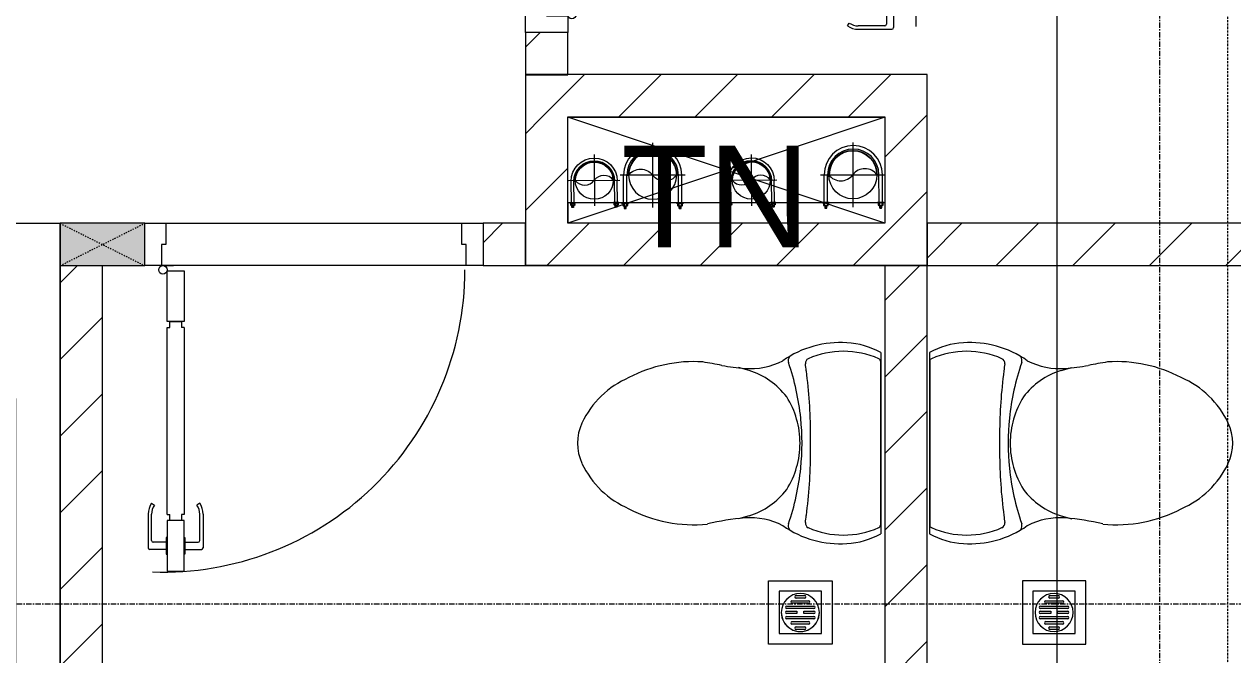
# Model space of a CAD drawing. Header units: millimetres. Extents: x 962 to 239635, y -15958 to 82755.
# Drawn here: x 174018 to 176876, y 36917 to 38407 of the extents above; entities that cross this region are included whole.
import ezdxf

# ---------------------------------------------------------------- set-up
doc = ezdxf.new("R2010")
doc.units = ezdxf.units.MM
for name, pattern in [('Dash', [6, 3, -3]), ('Dash Dot 3_16_', [7.9375, 4.7625, -1.5875, 0, -1.5875]), ('Grid Line', [22.225, 12.7, -3.175, 3.175, -3.175]), ('IMPORT-CENTER _2_', [40.64, 25.4, -5.08, 5.08, -5.08])]:
    doc.linetypes.add(name, pattern=pattern)
for name, color, linetype, lineweight in [('0-1', 7, 'Continuous', 5), ('0-2', 250, 'Continuous', 9), ('A-ANNO-DIMS', 211, 'Continuous', 9), ('A-ANNO-DIMS-160', 211, 'Continuous', 9), ('A-DETL-GENF-1', 9, 'Continuous', 9), ('A-DOOR-1', 254, 'Continuous', 9), ('A-DOOR-2', 9, 'Continuous', 9), ('A-FLOR-1', 250, 'Continuous', 9), ('A-FLOR-2', 9, 'Continuous', 9), ('A-WALL-1', 253, 'Continuous', 18), ('A-WALL-2', 9, 'Continuous', 9), ('A-WALL-3', 113, 'Continuous', 18), ('A-WALL-PATT-1', 10, 'Continuous', 9), ('A-WALL-PATT-2', 111, 'Continuous', 9), ('G-ANNO-SYMB-1', 111, 'Dash Dot 3_16_', 18), ('G-ANNO-TEXT-1', 7, 'Continuous', 9), ('G-IMPT', 8, 'Continuous', 9), ('G-IMPT-2', 8, 'IMPORT-CENTER _2_', 9), ('I-FURN', 30, 'Continuous', 9), ('I-FURN-1', 254, 'Continuous', 9), ('M-EQPM', 50, 'Continuous', 9), ('M-EQPM-1', 254, 'Continuous', 9), ('P-SANR-FIXT-1', 254, 'Continuous', 9), ('S-COLS', 52, 'Continuous', 9), ('S-COLS-3', 254, 'Continuous', 9), ('S-COLS-4', 253, 'Continuous', 18), ('S-COLS-HDLN-1', 9, 'Dash', 9), ('S-GRID-1', 1, 'Grid Line', 9)]:
    doc.layers.add(name, color=color, linetype=linetype, lineweight=lineweight)
doc.styles.add('Arial_10', font='arial_0.ttf', dxfattribs={"height": 240})
doc.styles.add('UTM Avo', font='UTM Avo.ttf', dxfattribs={"width": 0.9, "height": 400})
doc.dimstyles.new('1_Dim_chi_tiet_2_5_1', dxfattribs={"dimscale": 304.8, "dimtxt": 399.720379, "dimasz": 0.629921, "dimexe": 0.524934, "dimexo": 0.0625, "dimgap": 0.052493, "dimtad": 1, "dimdec": 0, "dimrnd": 5, "dimzin": 0, "dimdsep": 46, "dimtxsty": 'UTM Avo', "dimblk1": 'OBLIQUE', "dimblk2": 'OBLIQUE', "dimsah": 1, "dimcen": 0.09, "dimdle": 0.524934, "dimazin": 0, "dimtfac": 1, "dimtdec": 4, "dimtix": 1, "dimtmove": 0, "dimatfit": 3, "dimfxl": 1.049869, "dimfxlon": 1, "dimtvp": 1, "dimtolj": 1, "dimtzin": 0, "dimarcsym": 2})
pattern_1 = [(45, (0, 0), (-90.50967, 90.50967), [])]
pattern_2 = [(45, (61750.9, 0), (-90.50967, 90.50967), [])]

# ---------------------------------------------------------------- blocks, each defined once
blk = doc.blocks.new('NCV_TKTC_KET CAU_rvt-1-TKCS_MB TẦNG 2')
at = {"layer": 'A-FLOR-1'}
blk.add_line((113552.6, 38187.8), (114302.6, 38187.8), dxfattribs=at)
blk = doc.blocks.new('DOOR_CW_01 CANH MO-PANEL KINH - DIG_02-800x2200-CỬA NHÔM KÍNH-V1-TKCS_MB TẦNG 2')
at = {"layer": 'A-DETL-GENF-1'}
for p, q in [((-347, -182), (-347, -62)), ((-347, -62), (-307, -62)), ((-307, -62), (-307, -182)), ((-307, -182), (-347, -182)), ((-347, -196), (-341, -196)), ((-347, -638), (-347, -196)), ((-341, -196), (-341, -182)), ((-341, -182), (-313, -182)), ((-313, -182), (-313, -196)), ((-307, -196), (-313, -196)), ((-307, -196), (-307, -638)), ((-383.9, -611.2), (-377.3, -615.8)), ((-270.1, -611.2), (-276.7, -615.8)), ((-392, -637), (-392, -716.5)), ((-384, -699.5), (-384, -637)), ((-347, -638), (-341, -638)), ((-307, -652), (-347, -652)), ((-347, -652), (-347, -772)), ((-341, -652), (-341, -638)), ((-313, -652), (-341, -652)), ((-307, -638), (-313, -638)), ((-313, -638), (-313, -652)), ((-307, -772), (-307, -652)), ((-270, -699.5), (-270, -637)), ((-262, -637), (-262, -716.5)), ((-349, -703.5), (-380, -703.5)), ((-349, -692.2), (-349, -731.8)), ((-347, -692.2), (-349, -692.2)), ((-347, -692.2), (-347, -731.8)), ((-307, -692.2), (-307, -731.8)), ((-307, -692.2), (-305, -692.2)), ((-305, -692.2), (-305, -731.8)), ((-305, -703.5), (-274, -703.5)), ((-349, -720.5), (-388, -720.5)), ((-349, -731.8), (-347, -731.8)), ((-305, -731.8), (-307, -731.8)), ((-305, -720.5), (-266, -720.5)), ((-347, -772), (-307, -772))]:
    blk.add_line(p, q, dxfattribs=at)
blk.add_circle((-357, -60), 10, dxfattribs=at)
for centre, radius, start, end in [((-357, -60), 714, 268, 0), ((-347, -637), 45, 145, 180), ((-347, -637), 37, 145, 180), ((-307, -637), 37, 0, 35), ((-307, -637), 45, 360, 35), ((-380, -699.5), 4, 180, 270), ((-274, -699.5), 4, 270, 0), ((-388, -716.5), 4, 180, 270), ((-266, -716.5), 4, 270, 0)]:
    blk.add_arc(centre, radius, start, end, dxfattribs=at)
at = {"layer": 'A-DOOR-2'}
for p, q in [((-400, 50), (-350, 50)), ((-350, 50), (-350, 0)), ((350, 0), (350, 50)), ((350, 50), (400, 50)), ((400, 50), (400, -50)), ((-360, 0), (-360, -50)), ((-350, 0), (-360, 0)), ((360, 0), (350, 0)), ((360, -50), (360, 0)), ((-360, -50), (-400, -50)), ((-357, -50), (-332, -50)), ((400, -50), (360, -50))]:
    blk.add_line(p, q, dxfattribs=at)
blk = doc.blocks.new('TOILET - TOILET-400871-TKCS_MB TẦNG 2')
at = {"layer": 'P-SANR-FIXT-1'}
for p, q in [((-171.7, 330.3), (-178.6, 355.5)), ((171.7, 330.3), (178.6, 355.5)), ((214.2, 19), (-214.2, 19)), ((194, 19.9), (-194, 19.9))]:
    blk.add_line(p, q, dxfattribs=at)
for centre, radius, start, end in [((45.1, 528.6), 217.6, 115.2282, 156.7784), ((0, 624.4), 111.7, 64.7718, 115.2282), ((-45.1, 528.6), 217.6, 23.2216, 64.7718), ((137.1, 461.2), 329.8, 152.3122, 185.6513), ((-137.1, 461.2), 329.8, 356.3165, 27.6878), ((-719.2, 297.5), 544.3, 4.5441, 13.9464), ((-1948.3, 805.1), 2171.2, 349.1051, 350.319), ((719.2, 297.5), 544.3, 169.7121, 175.4559), ((-343.5, 327.4), 167.3, 332.62, 4.5441), ((-0.4, 384), 179.5, 197.4036, 232.5964), ((0.4, 384), 179.5, 307.4036, 342.5964), ((343.5, 327.4), 167.3, 175.4559, 207.38), ((-4, 115.7), 233.6, 144.7853, 164.7039), ((-195, 224.1), 13.8, 71.0073, 129.3276), ((0.6, 792.1), 586.9, 251.0073, 264.1678), ((0, 416), 206.1, 237.9268, 270), ((0, 416), 206.1, 270, 302.0732), ((-0.6, 792.1), 586.9, 275.8322, 288.9927), ((195, 224.1), 13.8, 50.6724, 108.9927), ((4, 115.7), 233.6, 15.2961, 35.2147), ((0, 786.7), 581.5, 264.1678, 275.8322), ((1.9, 114.1), 239.7, 164.7039, 183.5487), ((-9.8, 107.2), 207.3, 156.2862, 203.7138), ((-189.1, 185.5), 11.7, 82.4212, 154.5895), ((178.9, 2951.3), 2778.4, 262.4212, 262.7649), ((-14.3, 1400.4), 1215.6, 262.593, 269.6026), ((0, 3462.8), 3278, 269.6026, 270.3974), ((14.3, 1400.4), 1215.6, 270.3974, 277.407), ((-178.9, 2951.3), 2778.4, 277.2351, 277.5788), ((189.1, 185.5), 11.7, 25.4105, 97.5788), ((9.8, 107.2), 207.3, 336.2862, 23.7138), ((-1.9, 114.1), 239.7, 356.4513, 15.2961), ((-46.1, 111.1), 191.6, 183.5487, 208.7191), ((46.1, 111.1), 191.6, 331.2809, 356.4513), ((-193.7, 26.4), 6.48, 203.7138, 267.6832), ((193.7, 26.4), 6.48, 272.3168, 336.2862)]:
    blk.add_arc(centre, radius, start, end, dxfattribs=at)
blk = doc.blocks.new('DOOR_CW_01 CANH MO-PANEL KINH - DIW_01-900x2200-CỬA GỖ VÂN LAMINATE-553375-TKCS_MB TẦNG 2')
at = {"layer": 'A-DETL-GENF-1'}
for p, q in [((-397, -182), (-397, -62)), ((-397, -62), (-357, -62)), ((-357, -62), (-357, -182)), ((-357, -182), (-397, -182)), ((-397, -196), (-391, -196)), ((-397, -738), (-397, -196)), ((-391, -196), (-391, -182)), ((-391, -182), (-363, -182)), ((-363, -182), (-363, -196)), ((-357, -196), (-363, -196)), ((-357, -196), (-357, -738)), ((-433.9, -711.2), (-427.3, -715.8)), ((-320.1, -711.2), (-326.7, -715.8)), ((-442, -737), (-442, -816.5)), ((-434, -799.5), (-434, -737)), ((-397, -738), (-391, -738)), ((-391, -752), (-391, -738)), ((-357, -738), (-363, -738)), ((-363, -738), (-363, -752)), ((-320, -799.5), (-320, -737)), ((-312, -737), (-312, -816.5)), ((-357, -752), (-397, -752)), ((-397, -752), (-397, -872)), ((-363, -752), (-391, -752)), ((-357, -872), (-357, -752)), ((-399, -792.2), (-399, -831.8)), ((-397, -792.2), (-399, -792.2)), ((-397, -792.2), (-397, -831.8)), ((-357, -792.2), (-357, -831.8)), ((-357, -792.2), (-355, -792.2)), ((-355, -792.2), (-355, -831.8)), ((-399, -820.5), (-438, -820.5)), ((-399, -803.5), (-430, -803.5)), ((-355, -803.5), (-324, -803.5)), ((-355, -820.5), (-316, -820.5)), ((-399, -831.8), (-397, -831.8)), ((-355, -831.8), (-357, -831.8)), ((-397, -872), (-357, -872))]:
    blk.add_line(p, q, dxfattribs=at)
blk.add_circle((-407, -60), 10, dxfattribs=at)
for centre, radius, start, end in [((-407, -60), 814, 268, 0), ((-397, -737), 45, 145, 180), ((-357, -737), 45, 360, 35), ((-397, -737), 37, 145, 180), ((-357, -737), 37, 0, 35), ((-430, -799.5), 4, 180, 270), ((-324, -799.5), 4, 270, 0), ((-438, -816.5), 4, 180, 270), ((-316, -816.5), 4, 270, 0)]:
    blk.add_arc(centre, radius, start, end, dxfattribs=at)
at = {"layer": 'A-DOOR-2'}
for p, q in [((-450, -50), (-450, 50)), ((-450, 50), (-400, 50)), ((-400, 50), (-400, 0)), ((400, 0), (400, 50)), ((400, 50), (450, 50)), ((450, 50), (450, -50)), ((-410, 0), (-410, -50)), ((-400, 0), (-410, 0)), ((410, 0), (400, 0)), ((410, -50), (410, 0)), ((-410, -50), (-450, -50)), ((-407, -50), (-382, -50)), ((450, -50), (410, -50))]:
    blk.add_line(p, q, dxfattribs=at)
blk = doc.blocks.new('HE BEP B_ - HE BEP B_-440115-TKCS_MB TẦNG 2')
at = {"layer": 'I-FURN'}
for p, q in [((599.3, 521.3), (1380.9, 521.3)), ((569.3, 491.3), (569.3, 119.3)), ((1410.9, 491.3), (1410.9, 119.3)), ((679.8, 418.4), (675.4, 414)), ((675.4, 414), (704.6, 384.9)), ((709, 389.3), (679.8, 418.4)), ((897.4, 421.2), (868.3, 392)), ((872.7, 387.6), (901.8, 416.8)), ((901.8, 416.8), (897.4, 421.2)), ((1078.5, 416.8), (1082.9, 421.2)), ((1107.6, 387.6), (1078.5, 416.8)), ((1082.9, 421.2), (1112, 392)), ((1271.3, 389.3), (1300.4, 418.4)), ((1304.8, 414), (1275.7, 384.9)), ((1300.4, 418.4), (1304.8, 414)), ((704.6, 384.9), (709, 389.3)), ((868.3, 392), (872.7, 387.6)), ((1112, 392), (1107.6, 387.6)), ((1275.7, 384.9), (1271.3, 389.3)), ((672.7, 196.4), (701.8, 225.6)), ((706.2, 221.2), (677.1, 192.1)), ((701.8, 225.6), (706.2, 221.2)), ((865.5, 223.9), (869.9, 228.3)), ((894.6, 194.8), (865.5, 223.9)), ((869.9, 228.3), (899, 199.2)), ((1110.3, 228.3), (1081.2, 199.2)), ((1085.6, 194.8), (1114.7, 223.9)), ((1114.7, 223.9), (1110.3, 228.3)), ((1278.4, 225.6), (1274, 221.2)), ((1274, 221.2), (1303.2, 192.1)), ((1307.6, 196.4), (1278.4, 225.6)), ((677.1, 192.1), (672.7, 196.4)), ((899, 199.2), (894.6, 194.8)), ((1081.2, 199.2), (1085.6, 194.8)), ((1303.2, 192.1), (1307.6, 196.4)), ((656.9, 130.4), (656.9, 126.5)), ((689.4, 130.4), (656.9, 130.4)), ((656.9, 126.5), (689.4, 126.5)), ((689.4, 126.5), (689.4, 130.4)), ((1290.8, 126.5), (1290.8, 130.4)), ((1290.8, 130.4), (1323.3, 130.4)), ((1323.3, 126.5), (1290.8, 126.5)), ((1323.3, 130.4), (1323.3, 126.5)), ((599.3, 89.3), (1380.9, 89.3))]:
    blk.add_line(p, q, dxfattribs=at)
for centre, radius in [((787.2, 306.6), 142.6), ((787.2, 306.6), 131.3), ((1193, 306.6), 142.6), ((1193, 306.6), 131.3), ((787.2, 306.6), 87.2), ((1193, 306.6), 87.2), ((787.2, 306.6), 43.6), ((1193, 306.6), 43.6), ((787.2, 306.6), 30.9), ((1193, 306.6), 30.9)]:
    blk.add_circle(centre, radius, dxfattribs=at)
for centre, radius, start, end in [((599.3, 491.3), 30, 90, 180), ((1380.9, 491.3), 30, 0, 90), ((681.9, 131.3), 24.7, 145.204, 163.9419), ((676.6, 135), 18.1, 120.7976, 145.204), ((673.2, 140.7), 11.5, 90, 120.7976), ((673.2, 140.7), 11.5, 59.2024, 90), ((669.8, 135), 18.1, 34.796, 59.2024), ((664.4, 131.3), 24.7, 16.0581, 34.796), ((1315.8, 131.3), 24.7, 145.204, 163.9419), ((1310.5, 135), 18.1, 120.7976, 145.204), ((1307.1, 140.7), 11.5, 90, 120.7976), ((1307.1, 140.7), 11.5, 59.2024, 90), ((1303.7, 135), 18.1, 34.796, 59.2024), ((1298.3, 131.3), 24.7, 16.0581, 34.796), ((599.3, 119.3), 30, 180, 270), ((690.4, 128.8), 33.5, 163.9419, 180), ((690.4, 128.8), 33.5, 180, 196.0581), ((681.9, 126.4), 24.7, 196.0581, 214.796), ((673.1, 128.4), 11.6, 9.9102, 170.0898), ((673.1, 128.4), 11.6, 189.7177, 350.2823), ((664.4, 126.4), 24.7, 325.204, 343.9419), ((655.9, 128.8), 33.5, 0, 16.0581), ((655.9, 128.8), 33.5, 343.9419, 0), ((1324.3, 128.8), 33.5, 163.9419, 180), ((1324.3, 128.8), 33.5, 180, 196.0581), ((1315.8, 126.4), 24.7, 196.0581, 214.796), ((1307.2, 128.4), 11.6, 9.9102, 170.0898), ((1307.2, 128.4), 11.6, 189.7177, 350.2823), ((1298.3, 126.4), 24.7, 325.204, 343.9419), ((1289.8, 128.8), 33.5, 0, 16.0581), ((1289.8, 128.8), 33.5, 343.9419, 0), ((1380.9, 119.3), 30, 270, 0), ((676.6, 122.6), 18.1, 214.796, 239.2024), ((673.2, 116.9), 11.5, 239.2024, 270), ((673.2, 116.9), 11.5, 270, 300.7976), ((669.8, 122.6), 18.1, 300.7976, 325.204), ((1310.5, 122.6), 18.1, 214.796, 239.2024), ((1307.1, 116.9), 11.5, 239.2024, 270), ((1307.1, 116.9), 11.5, 270, 300.7976), ((1303.7, 122.6), 18.1, 300.7976, 325.204)]:
    blk.add_arc(centre, radius, start, end, dxfattribs=at)
at = {"layer": 'I-FURN-1'}
for p, q in [((2000, 600), (2000, 0)), ((2000, 0), (2000, 600)), ((2000, 0), (0, 0)), ((0, 0), (2000, 0)), ((0, 0), (0, -1600)), ((0, 0), (0, -1600)), ((-495.6, -337.9), (-495.6, -1182.5)), ((-121.9, -320.4), (-478.1, -320.4)), ((-104.4, -1182.5), (-104.4, -337.9)), ((-410.2, -351.9), (-410.2, -822.3)), ((-388, -347.1), (-183.5, -347.1)), ((-382.2, -347.1), (-382.2, -827.2)), ((-354.2, -347.1), (-354.2, -827.2)), ((-326.2, -347.1), (-326.2, -827.2)), ((-298.2, -347.1), (-298.2, -827.2)), ((-270.2, -347.1), (-270.2, -827.2)), ((-242.2, -347.1), (-242.2, -827.2)), ((-214.2, -347.1), (-214.2, -827.2)), ((-186.2, -347.1), (-186.2, -827.2)), ((-158.2, -353.5), (-158.2, -820.8)), ((-441.3, -773.8), (-441.3, -400.4)), ((-130.2, -400.4), (-130.2, -773.8)), ((-183.5, -827.2), (-388, -827.2)), ((-371.1, -881.2), (-184.4, -881.2)), ((-424.5, -1120), (-424.5, -934.5)), ((-131.1, -934.5), (-131.1, -1120)), ((-314.6, -1078.3), (-419.7, -999.4)), ((-453.5, -1016.6), (-446.4, -1004.2)), ((-444.4, -1042.1), (-323.5, -1093.7)), ((-323.5, -1093.7), (-314.6, -1078.3)), ((-478.1, -1200), (-121.9, -1200)), ((-184.4, -1173.3), (-371.1, -1173.3)), ((0, -1600), (-600, -1600)), ((0, -1600), (-600, -1600))]:
    blk.add_line(p, q, dxfattribs=at)
for centre, radius in [((-451.1, -961.5), 17.8), ((-317.8, -1028.4), 22.2), ((-451.1, -1068.2), 17.8)]:
    blk.add_circle(centre, radius, dxfattribs=at)
for centre, radius, start, end in [((-478.1, -337.9), 17.5, 90, 180), ((-121.9, -337.9), 17.5, 360, 90), ((-388, -400.4), 53.3, 90, 180), ((-183.5, -400.4), 53.3, 0, 90), ((-388, -773.8), 53.3, 180, 270), ((-183.5, -773.8), 53.3, 270, 0), ((-371.1, -934.5), 53.3, 90, 180), ((-184.4, -934.5), 53.3, 0, 90), ((-431, -1013.1), 17.8, 50.5382, 150.0479), ((-438.1, -1025.5), 17.8, 150.0479, 249.4621), ((-371.1, -1120), 53.3, 180, 270), ((-184.4, -1120), 53.3, 270, 0), ((-478.1, -1182.5), 17.5, 180, 270), ((-121.9, -1182.5), 17.5, 270, 360)]:
    blk.add_arc(centre, radius, start, end, dxfattribs=at)
blk = doc.blocks.new('THU NUOC - THU NUOC-455054-TKCS_MB TẦNG 2')
at = {"layer": 'M-EQPM-1'}
for p, q in [((-66.3, -70.6), (-66.3, 79.4)), ((-66.3, 79.4), (83.7, 79.4)), ((83.7, 79.4), (83.7, -70.6)), ((58.7, 54.4), (-41.3, 54.4)), ((-41.3, 54.4), (-41.3, -45.6)), ((-11, 32.1), (28.5, 32.1)), ((-1.1, 44.5), (18.5, 44.5)), ((18.5, 38.5), (-1.1, 38.5)), ((58.7, -45.6), (58.7, 54.4)), ((-23.3, 19.6), (40.9, 19.6)), ((40.9, 13.6), (-23.3, 13.6)), ((-23.3, 7.2), (0.7, 7.2)), ((0.7, 1.2), (-23.3, 1.2)), ((28.5, 26.1), (-11, 26.1)), ((0.7, 7.2), (0.7, 1.2)), ((16.7, 1.2), (16.7, 7.2)), ((16.7, 7.2), (40.9, 7.2)), ((40.9, 1.2), (16.7, 1.2)), ((-23.3, -4.8), (40.9, -4.8)), ((40.9, -10.8), (-23.3, -10.8)), ((-11, -17.3), (28.5, -17.3)), ((28.5, -23.3), (-11, -23.3)), ((-41.3, -45.6), (58.7, -45.6)), ((-1.1, -29.6), (18.5, -29.6)), ((18.5, -35.6), (-1.1, -35.6)), ((83.7, -70.6), (-66.3, -70.6))]:
    blk.add_line(p, q, dxfattribs=at)
for centre, radius, start, end in [((8.7, 4.4), 45, 0, 180), ((8.7, 4.4), 45, 360, 180), ((-11, 29.1), 3, 90, 270), ((-1.1, 41.5), 3, 90, 270), ((18.5, 41.5), 3, 270, 90), ((28.5, 29.1), 3, 270, 90), ((8.7, 4.4), 45, 180, 0), ((8.7, 4.4), 45, 180, 360), ((-23.3, 16.6), 3, 90, 270), ((-23.3, 4.2), 3, 90, 270), ((40.9, 16.6), 3, 270, 90), ((40.9, 4.2), 3, 270, 90), ((-23.3, -7.8), 3, 90, 270), ((-11, -20.3), 3, 90, 270), ((28.5, -20.3), 3, 270, 90), ((40.9, -7.8), 3, 270, 90), ((-1.1, -32.6), 3, 90, 270), ((18.5, -32.6), 3, 270, 90)]:
    blk.add_arc(centre, radius, start, end, dxfattribs=at)
blk = doc.blocks.new('G1_SOF - BO TRU - 100x200-745959-TKCS_MB TẦNG 2')
at = {"layer": 'S-COLS'}
blk.add_hatch(color=256, dxfattribs=at).paths.add_polyline_path([(-50, 100), (-50, -100), (50, -100), (50, 100)])
at = {"layer": 'S-COLS-4'}
for p, q in [((50, 100), (-50, 100)), ((-50, 100), (-50, -100)), ((50, -100), (50, 100)), ((-50, -100), (50, -100))]:
    blk.add_line(p, q, dxfattribs=at)
at = {"layer": 'S-COLS-HDLN-1'}
for p, q in [((50, 100), (-50, -100)), ((-50, 100), (50, -100))]:
    blk.add_line(p, q, dxfattribs=at)
blk = doc.blocks.new('TOILET - TOILET-348229-TKCS_MB TẦNG 2')
at = {"layer": 'P-SANR-FIXT-1'}
for p, q in [((214.2, -19.1), (-214.2, -19.1)), ((194, -19.9), (-194, -19.9)), ((-171.7, -330.3), (-178.6, -355.5)), ((171.7, -330.3), (178.6, -355.5))]:
    blk.add_line(p, q, dxfattribs=at)
for centre, radius, start, end in [((-46.1, -111.1), 191.6, 151.2809, 176.4513), ((-9.8, -107.2), 207.3, 156.2862, 203.7138), ((-193.7, -26.4), 6.48, 92.3168, 156.2862), ((193.7, -26.4), 6.48, 23.7138, 87.6832), ((9.8, -107.2), 207.3, 336.2862, 23.7138), ((46.1, -111.1), 191.6, 3.5487, 28.7191), ((1.9, -114.1), 239.7, 176.4513, 195.2961), ((-1.9, -114.1), 239.7, 344.7039, 3.5487), ((-4, -115.7), 233.6, 195.2961, 215.2147), ((-189.1, -185.5), 11.7, 205.4105, 277.5788), ((178.9, -2951.3), 2778.4, 97.2351, 97.5788), ((-14.3, -1400.4), 1215.6, 90.3974, 97.407), ((0, -3462.8), 3278, 89.6026, 90.3974), ((14.3, -1400.4), 1215.6, 82.593, 89.6026), ((-178.9, -2951.3), 2778.4, 82.4212, 82.7649), ((189.1, -185.5), 11.7, 262.4212, 334.5895), ((4, -115.7), 233.6, 324.7853, 344.7039), ((0.6, -792.1), 586.9, 95.8322, 108.9927), ((0, -416), 206.1, 90, 122.0732), ((0, -786.7), 581.5, 84.1678, 95.8322), ((0, -416), 206.1, 57.9268, 90), ((-0.6, -792.1), 586.9, 71.0073, 84.1678), ((-195, -224.1), 13.8, 230.6724, 288.9927), ((-343.5, -327.4), 167.3, 355.4559, 27.38), ((-0.4, -384), 179.5, 127.4036, 162.5964), ((0.4, -384), 179.5, 17.4036, 52.5964), ((343.5, -327.4), 167.3, 152.62, 184.5441), ((195, -224.1), 13.8, 251.0073, 309.3276), ((-719.2, -297.5), 544.3, 346.0536, 355.4559), ((719.2, -297.5), 544.3, 184.5441, 190.2879), ((-1948.3, -805.1), 2171.2, 9.681, 10.8949), ((137.1, -461.2), 329.8, 174.3487, 207.6878), ((-137.1, -461.2), 329.8, 332.3122, 3.6835), ((45.1, -528.6), 217.6, 203.2216, 244.7718), ((-45.1, -528.6), 217.6, 295.2282, 336.7784), ((0, -624.4), 111.7, 244.7718, 295.2282)]:
    blk.add_arc(centre, radius, start, end, dxfattribs=at)
blk = doc.blocks.new('THU NUOC - THU NUOC-461820-TKCS_MB TẦNG 2')
at = {"layer": 'M-EQPM-1'}
for p, q in [((-66.3, 70.6), (-66.3, -79.4)), ((83.7, 70.6), (-66.3, 70.6)), ((83.7, -79.4), (83.7, 70.6)), ((58.7, 45.6), (-41.3, 45.6)), ((-41.3, 45.6), (-41.3, -54.4)), ((-1.1, 35.6), (18.5, 35.6)), ((18.5, 29.6), (-1.1, 29.6)), ((58.7, -54.4), (58.7, 45.6)), ((-23.3, 10.8), (40.9, 10.8)), ((40.9, 4.8), (-23.3, 4.8)), ((-11, 23.3), (28.5, 23.3)), ((28.5, 17.3), (-11, 17.3)), ((-23.3, -1.2), (0.7, -1.2)), ((0.7, -7.2), (-23.3, -7.2)), ((-23.3, -13.6), (40.9, -13.6)), ((40.9, -19.6), (-23.3, -19.6)), ((-11, -26.1), (28.5, -26.1)), ((0.7, -1.2), (0.7, -7.2)), ((16.7, -1.2), (40.9, -1.2)), ((16.7, -7.2), (16.7, -1.2)), ((40.9, -7.2), (16.7, -7.2)), ((-41.3, -54.4), (58.7, -54.4)), ((28.5, -32.1), (-11, -32.1)), ((-1.1, -38.5), (18.5, -38.5)), ((18.5, -44.5), (-1.1, -44.5)), ((-66.3, -79.4), (83.7, -79.4))]:
    blk.add_line(p, q, dxfattribs=at)
for centre, radius, start, end in [((8.7, -4.4), 45, 0, 180), ((8.7, -4.4), 45, 0, 180), ((-1.1, 32.6), 3, 90, 270), ((18.5, 32.6), 3, 270, 90), ((-23.3, 7.8), 3, 90, 270), ((-11, 20.3), 3, 90, 270), ((28.5, 20.3), 3, 270, 90), ((40.9, 7.8), 3, 270, 90), ((8.7, -4.4), 45, 180, 360), ((8.7, -4.4), 45, 180, 360), ((-23.3, -4.2), 3, 90, 270), ((-23.3, -16.6), 3, 90, 270), ((-11, -29.1), 3, 90, 270), ((28.5, -29.1), 3, 270, 90), ((40.9, -4.2), 3, 270, 90), ((40.9, -16.6), 3, 270, 90), ((-1.1, -41.5), 3, 90, 270), ((18.5, -41.5), 3, 270, 90)]:
    blk.add_arc(centre, radius, start, end, dxfattribs=at)
blk = doc.blocks.new('NCV_TKTC_TANG 2_rvt-1-TKCS_MB TẦNG 2')
at = {"layer": 'A-WALL-PATT-1'}
h = blk.add_hatch(dxfattribs=at)
h.set_pattern_fill('FP_1', color=256, style=0, pattern_type=2)
h.set_pattern_definition(pattern_1)
h.paths.add_polyline_path([(113552.6, 38287.8), (113552.6, 38387.4), (113452.6, 38387.4), (113452.6, 38287.8)])
h.paths.add_polyline_path([(113552.6, 39287.4), (113552.6, 40036.9), (113452.6, 40036.9), (113452.6, 39287.4)])
h.paths.add_polyline_path([(113473.1, 40236.9), (113552.6, 40236.9), (113552.6, 43336.9), (113452.6, 43336.9), (113452.6, 40236.9)])
h = blk.add_hatch(dxfattribs=at)
h.set_pattern_fill('FP_1', color=256, style=0, pattern_type=2)
h.set_pattern_definition(pattern_1)
h.paths.add_polyline_path([(113452.6, 37836.9), (113452.6, 37936.9), (113352.6, 37936.9), (113352.6, 37836.9)])
h = blk.add_hatch(dxfattribs=at)
h.set_pattern_fill('FP_1', color=256, style=0, pattern_type=2)
h.set_pattern_definition(pattern_1)
h.paths.add_polyline_path([(114955.2, 37836.9), (115352.6, 37836.9), (115352.6, 37936.9), (114402.6, 37936.9), (114402.6, 37836.9)])
h.paths.add_polyline_path([(116252.6, 37836.9), (116252.6, 37936.9), (116152.6, 37936.9), (116152.6, 37836.9)])
h = blk.add_hatch(dxfattribs=at)
h.set_pattern_fill('FP_1', color=256, style=0, pattern_type=2)
h.set_pattern_definition(pattern_1)
h.paths.add_polyline_path([(112452.6, 35736.9), (112452.6, 37836.9), (112352.6, 37836.9), (112352.6, 35736.9)])
h = blk.add_hatch(dxfattribs=at)
h.set_pattern_fill('FP_1', color=256, style=0, pattern_type=2)
h.set_pattern_definition(pattern_1)
h.paths.add_polyline_path([(114302.6, 35737.4), (114402.6, 35737.4), (114402.6, 37837.4), (114302.6, 37837.4), (114302.6, 35786.2)])
at = {"layer": 'A-FLOR-2'}
for p, q in [((112352.6, 37836.9), (112352.6, 37936.9)), ((112602.6, 37936.9), (113302.6, 37936.9)), ((112352.6, 35737.4), (112352.6, 37836.9)), ((114302.6, 37836.9), (113452.6, 37836.9))]:
    blk.add_line(p, q, dxfattribs=at)
at = {"layer": 'A-WALL-1'}
for p, q in [((113552.6, 38387.4), (113452.6, 38387.4)), ((113452.6, 38387.4), (113452.6, 38287.8)), ((113552.6, 38287.8), (113552.6, 38387.4)), ((113452.6, 38287.8), (113552.6, 38287.8)), ((113452.6, 37936.9), (113352.6, 37936.9)), ((113352.6, 37936.9), (113352.6, 37836.9)), ((113452.6, 37836.9), (113452.6, 37936.9)), ((115352.6, 37936.9), (114402.6, 37936.9)), ((114402.6, 37936.9), (114402.6, 37836.9)), ((112352.6, 37836.9), (112352.6, 35736.9)), ((112452.6, 35736.9), (112452.6, 37836.9)), ((113352.6, 37836.9), (113452.6, 37836.9)), ((114402.6, 37837.4), (114302.6, 37837.4)), ((114302.6, 37837.4), (114302.6, 36305.6)), ((114402.6, 36305.6), (114402.6, 37837.4)), ((114402.6, 37836.9), (115352.6, 37836.9))]:
    blk.add_line(p, q, dxfattribs=at)
at = {"layer": 'A-WALL-2'}
for p, q in [((112602.6, 37936.9), (113302.6, 37936.9)), ((113312.6, 37836.9), (112592.6, 37836.9))]:
    blk.add_line(p, q, dxfattribs=at)
at = {"layer": 'A-DOOR-1', "rotation": 90.0000000000001}
blk.add_blockref('DOOR_CW_01 CANH MO-PANEL KINH - DIW_01-900x2200-CỬA GỖ VÂN LAMINATE-553375-TKCS_MB TẦNG 2', (113502.6, 38837.4), dxfattribs=at)
at = {"layer": 'A-DOOR-1'}
blk.add_blockref('DOOR_CW_01 CANH MO-PANEL KINH - DIG_02-800x2200-CỬA NHÔM KÍNH-V1-TKCS_MB TẦNG 2', (112952.6, 37886.9), dxfattribs=at)
at = {"layer": 'I-FURN-1', "rotation": 180}
blk.add_blockref('HE BEP B_ - HE BEP B_-440115-TKCS_MB TẦNG 2', (111752.6, 36337.4), dxfattribs=at)
at = {"layer": 'M-EQPM-1', "rotation": 180}
blk.add_blockref('THU NUOC - THU NUOC-455054-TKCS_MB TẦNG 2', (114111.3, 37021.8), dxfattribs=at)
at = {"layer": 'M-EQPM-1'}
blk.add_blockref('THU NUOC - THU NUOC-461820-TKCS_MB TẦNG 2', (114693.8, 37021.8), dxfattribs=at)
at = {"layer": 'P-SANR-FIXT-1'}
for name, p, rotation in [('TOILET - TOILET-400871-TKCS_MB TẦNG 2', (114311.8, 37417.4), 90.0000000000001), ('TOILET - TOILET-348229-TKCS_MB TẦNG 2', (114388.8, 37417.4), 89.9999999999999)]:
    blk.add_blockref(name, p, dxfattribs=dict(at, rotation=rotation))
at = {"layer": 'S-COLS-3', "rotation": 89.99999999999893}
blk.add_blockref('G1_SOF - BO TRU - 100x200-745959-TKCS_MB TẦNG 2', (112452.6, 37886.9), dxfattribs=at)
blk = doc.blocks.new('TKTC_XREF_251221_MB TANG 2-7 - TKTC_XREF_260130_MB TANG 2-5_dwg_$cc-4746802-TKCS_MB TẦNG 2')
at = {"layer": 'G-IMPT-2'}
for p, q in [((0, -0.673), (0, 0.673)), ((-0.673, 0), (0.673, 0))]:
    blk.add_line(p, q, dxfattribs=at)
at = {"layer": 'M-EQPM'}
blk.add_circle((0, 0), 0.5, dxfattribs=at)
for centre, radius, start, end in [((0, 0), 0.5, 90, 270), ((0.188, 0.25), 0.313, 126.8699, 233.1301), ((-0.188, -0.25), 0.313, 306.8699, 53.1301)]:
    blk.add_arc(centre, radius, start, end, dxfattribs=at)
blk = doc.blocks.new('TKTC_XREF_251221_MB TANG 2-7 - TKTC_XREF_260130_MB TANG 2-5_dwg_CUM U_DN100-4746799-TKCS_MB TẦNG 2')
at = {"layer": 'G-IMPT'}
blk.add_hatch(color=256, dxfattribs=at).paths.add_polyline_path([(0, 61), (15.8, 58.9), (30.5, 52.8), (43.1, 43.1), (52.8, 30.5), (58.9, 15.8), (61, 0), (58.9, -15.8), (52.8, -30.5), (43.1, -43.1), (30.5, -52.8), (15.8, -58.9), (0, -61), (0, -57), (14.8, -55.1), (28.5, -49.4), (40.3, -40.3), (49.4, -28.5), (55.1, -14.8), (57, 0), (55.1, 14.8), (49.4, 28.5), (40.3, 40.3), (28.5, 49.4), (14.8, 55.1), (0, 57)])
for p, q in [((-79.1, 66.6), (-79.1, 63.4)), ((-76.6, 66.6), (-76.6, 63.4)), ((-74.6, 66.6), (-74.6, 63.4)), ((-72.7, 69.3), (-72.7, 60.7)), ((-66.9, 67.9), (-71.7, 67.9)), ((-66.9, 62.1), (-71.7, 62.1)), ((-65, 69), (0, 69)), ((-79.1, -63.4), (-79.1, -66.6)), ((-76.6, -63.4), (-76.6, -66.6)), ((-74.6, -63.4), (-74.6, -66.6)), ((-72.7, -60.7), (-72.7, -69.3)), ((-66.9, -62.1), (-71.7, -62.1)), ((-66.9, -67.9), (-71.7, -67.9)), ((-65, -69), (0, -69))]:
    blk.add_line(p, q, dxfattribs=at)
at = {"layer": 'G-IMPT', "flags": 128}
for points in [[(-66.9, 70.8), (-66.9, 72.7), (-65, 72.7), (-65, 57.3), (-66.9, 57.3), (-66.9, 59.2)], [(-72.7, 67.6), (-78.1, 67.6), (-78.1, 62.4), (-72.7, 62.4)], [(-71.7, 59.2), (-66.9, 59.2), (-66.9, 70.8), (-71.7, 70.8)], [(-65, 61), (0, 61), (0, 57)], [(-72.7, -62.4), (-78.1, -62.4), (-78.1, -67.6), (-72.7, -67.6)], [(-71.7, -70.8), (-66.9, -70.8), (-66.9, -59.2), (-71.7, -59.2)], [(-66.9, -59.2), (-66.9, -57.3), (-65, -57.3), (-65, -72.7), (-66.9, -72.7), (-66.9, -70.8)], [(-65, -61), (0, -61), (0, -57)]]:
    blk.add_lwpolyline(points, dxfattribs=at)
at = {"layer": 'G-IMPT'}
for centre, radius, start, end in [((-78.1, 66.6), 0.96, 90, 180), ((-78.1, 63.4), 0.96, 180, 270), ((-71.1, 69.3), 1.56, 112.6199, 247.3801), ((-67.9, 65), 4.8, 143.1301, 216.8699), ((-71.1, 60.7), 1.56, 112.6199, 247.3801), ((0, 0), 69, 270, 90), ((0, 0), 61, 270, 90), ((0, 0), 57, 270, 90), ((-78.1, -63.4), 0.96, 90, 180), ((-78.1, -66.6), 0.96, 180, 270), ((-71.1, -60.7), 1.56, 112.6199, 247.3801), ((-67.9, -65), 4.8, 143.1301, 216.8699), ((-71.1, -69.3), 1.56, 112.6199, 247.3801)]:
    blk.add_arc(centre, radius, start, end, dxfattribs=at)
blk = doc.blocks.new('TKTC_XREF_251221_MB TANG 2-7 - TKTC_XREF_260130_MB TANG 2-5_dwg_$cc-V135-TKCS_MB TẦNG 2')
at = {"layer": 'G-IMPT-2'}
for p, q in [((0, -0.673), (0, 0.667)), ((-0.673, 0), (0.673, 0))]:
    blk.add_line(p, q, dxfattribs=at)
at = {"layer": 'M-EQPM'}
blk.add_circle((0, 0), 0.5, dxfattribs=at)
for centre, radius, start, end in [((0, 0), 0.5, 90, 270), ((0.188, 0.25), 0.313, 126.8699, 233.1301), ((-0.188, -0.25), 0.313, 306.8699, 53.1301)]:
    blk.add_arc(centre, radius, start, end, dxfattribs=at)
blk = doc.blocks.new('TKTC_XREF_251221_MB TANG 2-7 - TKTC_XREF_260130_MB TANG 2-5_dwg_CUM U_DN100-4746796-TKCS_MB TẦNG 2')
at = {"layer": 'G-IMPT'}
blk.add_hatch(color=256, dxfattribs=at).paths.add_polyline_path([(0, 61), (0, 57), (14.8, 55.1), (28.5, 49.4), (40.3, 40.3), (49.4, 28.5), (55.1, 14.8), (57, 0), (55.1, -14.8), (49.4, -28.5), (40.3, -40.3), (28.5, -49.4), (14.8, -55.1), (0, -57), (0, -61), (15.8, -58.9), (30.5, -52.8), (43.1, -43.1), (52.8, -30.5), (58.9, -15.8), (61, 0), (58.9, 15.8), (52.8, 30.5), (43.1, 43.1), (30.5, 52.8), (15.8, 58.9)])
for p, q in [((-79.1, 66.6), (-79.1, 63.4)), ((-76.6, 66.6), (-76.6, 63.4)), ((-74.6, 66.6), (-74.6, 63.4)), ((-72.7, 69.3), (-72.7, 60.7)), ((-66.9, 67.9), (-71.7, 67.9)), ((-66.9, 62.1), (-71.7, 62.1)), ((-65, 69), (0, 69)), ((-79.1, -63.4), (-79.1, -66.6)), ((-76.6, -63.4), (-76.6, -66.6)), ((-74.6, -63.4), (-74.6, -66.6)), ((-72.7, -60.7), (-72.7, -69.3)), ((-66.9, -62.1), (-71.7, -62.1)), ((-66.9, -67.9), (-71.7, -67.9)), ((-65, -69), (0, -69))]:
    blk.add_line(p, q, dxfattribs=at)
at = {"layer": 'G-IMPT', "flags": 128}
for points in [[(-72.7, 67.6), (-78.1, 67.6), (-78.1, 62.4), (-72.7, 62.4)], [(-71.7, 59.2), (-66.9, 59.2), (-66.9, 70.8), (-71.7, 70.8)], [(-66.9, 70.8), (-66.9, 72.7), (-65, 72.7), (-65, 57.3), (-66.9, 57.3), (-66.9, 59.2)], [(-65, 61), (0, 61), (0, 57)], [(-65, -61), (0, -61), (0, -57)], [(-72.7, -62.4), (-78.1, -62.4), (-78.1, -67.6), (-72.7, -67.6)], [(-71.7, -70.8), (-66.9, -70.8), (-66.9, -59.2), (-71.7, -59.2)], [(-66.9, -59.2), (-66.9, -57.3), (-65, -57.3), (-65, -72.7), (-66.9, -72.7), (-66.9, -70.8)]]:
    blk.add_lwpolyline(points, dxfattribs=at)
at = {"layer": 'G-IMPT'}
for centre, radius, start, end in [((-78.1, 66.6), 0.96, 90, 180), ((-78.1, 63.4), 0.96, 180, 270), ((-71.1, 69.3), 1.56, 112.6199, 247.3801), ((-67.9, 65), 4.8, 143.1301, 216.8699), ((-71.1, 60.7), 1.56, 112.6199, 247.3801), ((0, 0), 69, 270, 90), ((0, 0), 61, 270, 90), ((0, 0), 57, 270, 90), ((-78.1, -63.4), 0.96, 90, 180), ((-78.1, -66.6), 0.96, 180, 270), ((-71.1, -60.7), 1.56, 112.6199, 247.3801), ((-67.9, -65), 4.8, 143.1301, 216.8699), ((-71.1, -69.3), 1.56, 112.6199, 247.3801)]:
    blk.add_arc(centre, radius, start, end, dxfattribs=at)
blk = doc.blocks.new('TKTC_XREF_251221_MB TANG 2-7 - TKTC_XREF_260130_MB TANG 2-5_dwg_$cc-4746806-TKCS_MB TẦNG 2')
at = {"layer": 'G-IMPT-2'}
for p, q in [((0, -0.673), (0, 0.673)), ((-0.673, 0), (0.673, 0))]:
    blk.add_line(p, q, dxfattribs=at)
at = {"layer": 'M-EQPM'}
blk.add_circle((0, 0), 0.5, dxfattribs=at)
for centre, radius, start, end in [((0, 0), 0.5, 90, 270), ((0.188, 0.25), 0.313, 126.8699, 233.1301), ((-0.188, -0.25), 0.313, 306.8699, 53.1301)]:
    blk.add_arc(centre, radius, start, end, dxfattribs=at)
blk = doc.blocks.new('TKTC_XREF_251221_MB TANG 2-7 - TKTC_XREF_260130_MB TANG 2-5_dwg_$cc-4746801-TKCS_MB TẦNG 2')
at = {"layer": 'G-IMPT-2'}
for p, q in [((0, -0.673), (0, 0.673)), ((-0.673, 0), (0.673, 0))]:
    blk.add_line(p, q, dxfattribs=at)
at = {"layer": 'M-EQPM'}
blk.add_circle((0, 0), 0.5, dxfattribs=at)
for centre, radius, start, end in [((0, 0), 0.5, 90, 270), ((0.188, 0.25), 0.313, 126.8699, 233.1301), ((-0.188, -0.25), 0.313, 306.8699, 53.1301)]:
    blk.add_arc(centre, radius, start, end, dxfattribs=at)
blk = doc.blocks.new('TKTC_XREF_251221_MB TANG 2-7 - TKTC_XREF_251221_MB TANG 2-7-2039446-TKCS_MB TẦNG 2')
at = {"layer": 'M-EQPM'}
for p, q in [((79901, 20700.3), (79901.3, 20748.8)), ((79901.3, 20748.8), (80650, 20748.8))]:
    blk.add_line(p, q, dxfattribs=at)
at = {"extrusion": (0, 0, -1)}
for name, p, xscale, yscale, zscale, rotation in [('TKTC_XREF_251221_MB TANG 2-7 - TKTC_XREF_260130_MB TANG 2-5_dwg_$cc-4746806-TKCS_MB TẦNG 2', (-80100.8, 20813.8), 113.7150000000092, 113.7150000000092, -113.7150000000092, 269.9532564459079), ('TKTC_XREF_251221_MB TANG 2-7 - TKTC_XREF_260130_MB TANG 2-5_dwg_CUM U_DN100-4746799-TKCS_MB TẦNG 2', (-79962.8, 20799.8), 0.7894736842105241, 0.7894736842105241, -0.7894736842105241, 89.58022100062895), ('TKTC_XREF_251221_MB TANG 2-7 - TKTC_XREF_260130_MB TANG 2-5_dwg_CUM U_DN100-4746799-TKCS_MB TẦNG 2', (-80334, 20800.2), 0.7894736842105241, 0.7894736842105241, -0.7894736842105241, 89.58022100062895)]:
    blk.add_blockref(name, p, dxfattribs=dict(at, xscale=xscale, yscale=yscale, zscale=zscale, rotation=rotation))
for name, p, xscale, yscale, zscale, rotation in [('TKTC_XREF_251221_MB TANG 2-7 - TKTC_XREF_260130_MB TANG 2-5_dwg_$cc-V135-TKCS_MB TẦNG 2', (80574.2, 20814.7), 113.7150000000092, 113.7150000000092, 113.7150000000092, 270.0447608815857), ('TKTC_XREF_251221_MB TANG 2-7 - TKTC_XREF_260130_MB TANG 2-5_dwg_$cc-4746801-TKCS_MB TẦNG 2', (79962.8, 20801.7), 90.0000000000512, 90.0000000000512, 90.0000000000512, 270.4197789977765), ('TKTC_XREF_251221_MB TANG 2-7 - TKTC_XREF_260130_MB TANG 2-5_dwg_CUM U_DN100-4746796-TKCS_MB TẦNG 2', (80100.8, 20813.8), 0.9974999999999966, 0.9974999999999966, 0.9974999999999966, 90.04674355649092), ('TKTC_XREF_251221_MB TANG 2-7 - TKTC_XREF_260130_MB TANG 2-5_dwg_$cc-4746802-TKCS_MB TẦNG 2', (80334, 20802.1), 90.0000000000512, 90.0000000000512, 90.0000000000512, 270.4197789977765), ('TKTC_XREF_251221_MB TANG 2-7 - TKTC_XREF_260130_MB TANG 2-5_dwg_CUM U_DN100-4746796-TKCS_MB TẦNG 2', (80575.1, 20814.7), 0.9975000000000005, 0.9975000000000005, 0.9975000000000005, 90.04674355613369)]:
    blk.add_blockref(name, p, dxfattribs=dict(xscale=xscale, yscale=yscale, zscale=zscale, rotation=rotation))
blk = doc.blocks.new('DIMBLOCK321-TKCS_MB TẦNG 2')
at = {"layer": 'A-ANNO-DIMS-160'}
for p, q in [((176461, 35577.4), (176461, 45697.4)), ((176141, 45537.4), (176621, 45537.4)), ((176461, 45537.4), (176141, 45537.4)), ((176141, 35737.4), (176621, 35737.4)), ((176461, 35737.4), (176141, 35737.4))]:
    blk.add_line(p, q, dxfattribs=at)
at = {"layer": 'A-ANNO-DIMS-160', "lineweight": 25}
for p, q in [((176461, 45537.4), (176365, 45633.4)), ((176461, 45537.4), (176557, 45441.4)), ((176461, 35737.4), (176365, 35833.4)), ((176461, 35737.4), (176557, 35641.4))]:
    blk.add_line(p, q, dxfattribs=at)
at = {"layer": 'A-ANNO-DIMS-160', "color": 0, "insert": (175941.3, 40089.6), "char_height": 400, "width": 1314.636, "attachment_point": 1, "rotation": 90, "line_spacing_factor": 1.110334, "style": 'UTM Avo'}
blk.add_mtext('9800', dxfattribs=at)
blk = doc.blocks.new('_Oblique')
at = {"color": 0, "linetype": 'ByBlock', "lineweight": -2}
blk.add_line((-0.5, -0.5), (0.5, 0.5), dxfattribs=at)

msp = doc.modelspace()

# ---------------------------------------------------------------- hatches: boundary and pattern name
at = {"layer": 'A-WALL-PATT-2'}
h = msp.add_hatch(dxfattribs=at)
h.set_pattern_fill('FP_1', color=256, style=0, pattern_type=2)
h.set_pattern_definition(pattern_2)
h.paths.add_polyline_path([(175497.1, 38188.2), (176053.5, 38188.2), (176053.5, 38288.2), (175203.5, 38288.2), (175203.5, 38188.2), (175303.5, 38188.2)])
h = msp.add_hatch(dxfattribs=at)
h.set_pattern_fill('FP_1', color=256, style=0, pattern_type=2)
h.set_pattern_definition(pattern_2)
h.paths.add_polyline_path([(176153.5, 37937.4), (176153.5, 38288.2), (176053.5, 38288.2), (176053.5, 37937.4)])
h = msp.add_hatch(dxfattribs=at)
h.set_pattern_fill('FP_1', color=256, style=0, pattern_type=2)
h.set_pattern_definition(pattern_2)
h.paths.add_polyline_path([(175303.5, 37937.4), (175303.5, 38188.2), (175203.5, 38188.2), (175203.5, 37937.4)])
h = msp.add_hatch(dxfattribs=at)
h.set_pattern_fill('FP_1', color=256, style=0, pattern_type=2)
h.set_pattern_definition(pattern_2)
h.paths.add_polyline_path([(175203.5, 37837.4), (176153.5, 37837.4), (176153.5, 37937.4), (175203.5, 37937.4), (175203.5, 37902.6)])

# ---------------------------------------------------------------- linework, layer by layer
at = {"layer": '0-2'}
for p, q in [((176053.5, 37937.4), (175303.5, 38187.8)), ((176053.5, 38187.8), (175303.5, 37937.4)), ((176053.5, 38187.8), (175303.5, 38187.8))]:
    msp.add_line(p, q, dxfattribs=at)
at = {"layer": 'A-WALL-3'}
for p, q in [((176153.5, 38288.2), (175203.5, 38288.2)), ((175203.5, 38288.2), (175203.5, 37837.4)), ((176153.5, 37837.4), (176153.5, 38288.2)), ((175303.5, 38188.2), (176053.5, 38188.2)), ((175303.5, 37937.4), (175303.5, 38188.2)), ((176053.5, 38188.2), (176053.5, 37937.4)), ((176053.5, 37937.4), (175303.5, 37937.4)), ((175203.5, 37837.4), (176153.5, 37837.4))]:
    msp.add_line(p, q, dxfattribs=at)
at = {"layer": 'G-ANNO-SYMB-1'}
msp.add_line((176863.5, 82373.8), (176863.5, 13547.9), dxfattribs=at)
at = {"layer": 'S-GRID-1'}
for p, q in [((176703.5, 19351.6), (176703.5, 76542.3)), ((189415.6, 37036.9), (96253.4, 37036.9))]:
    msp.add_line(p, q, dxfattribs=at)

# ---------------------------------------------------------------- block references
at = {"layer": '0-1'}
for name in ['NCV_TKTC_KET CAU_rvt-1-TKCS_MB TẦNG 2', 'NCV_TKTC_TANG 2_rvt-1-TKCS_MB TẦNG 2']:
    msp.add_blockref(name, (61750.9, 0), dxfattribs=at)
at = {"layer": 'M-EQPM'}
msp.add_blockref('TKTC_XREF_251221_MB TANG 2-7 - TKTC_XREF_251221_MB TANG 2-7-2039446-TKCS_MB TẦNG 2', (95403.5, 17236.9), dxfattribs=at)

# ---------------------------------------------------------------- texts
at = {"layer": 'G-ANNO-TEXT-1', "insert": (175653.5, 38000.2), "char_height": 240, "width": 603.2, "attachment_point": 5, "line_spacing_factor": 0.936439, "style": 'Arial_10'}
msp.add_mtext('\\pt79.9992,160.0008,240,319.9992,400.0008,480,559.9992,640.0008,720,799.9992,880.0008,960,1039.9992,1120.0008,1200,1279.9992,1360.0008,1440,1519.9992,1600.0008,1680,1759.9992,1840.0008,1920,1999.9992,2080.0008,2160,2239.9992,2320.0008,2400,2479.9992,2560.0008;TN', dxfattribs=at)

# ---------------------------------------------------------------- dimensions: what is measured, and where the dimension line sits
at = {"layer": 'A-ANNO-DIMS'}
dim = msp.add_linear_dim(base=(176461, 45537.4), p1=(176141, 35737.4), p2=(176141, 45537.4), angle=90, dimstyle='1_Dim_chi_tiet_2_5_1', override={"dimpost": '<>', "dimfxl": 9800}, dxfattribs=at)
dim.commit()
dim.dimension.update_dxf_attribs({"geometry": 'DIMBLOCK321-TKCS_MB TẦNG 2', "text_midpoint": (176238, 40637.4)})

doc.saveas('drawing.dxf')
